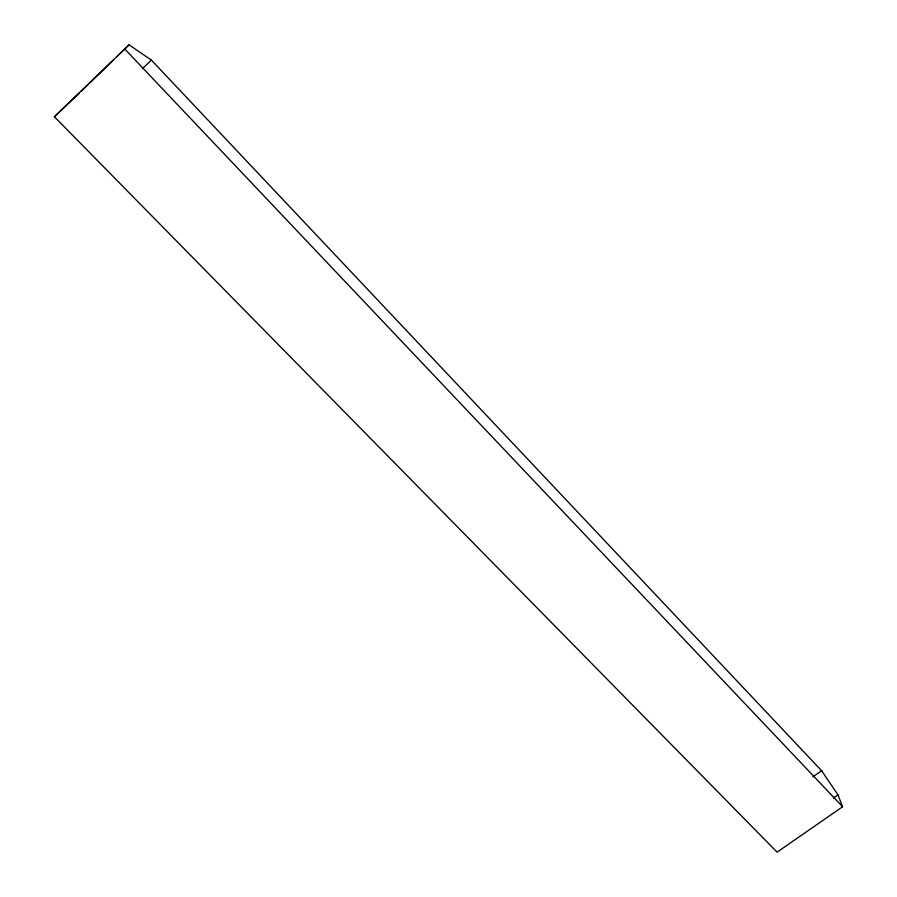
<?xml version="1.0" encoding="UTF-8"?>
<svg xmlns="http://www.w3.org/2000/svg" width="897" height="897" viewBox="0 0 897 897"><rect width="100%" height="100%" fill="white"/><g stroke="black" fill="none" stroke-linecap="round" stroke-linejoin="round"><path stroke-width="1.35" d="M54.403 116.745L129.056 44.85L151.38 60.077L821.618 770.725L837.966 794.877L842.597 806.751L777.105 852.15L54.403 116.745L78.891 93.456M80.898 91.516L87.917 84.71M89.924 82.771L113 60.402M117.014 56.511L129.056 44.85M142.432 68.677L151.38 60.077M812.817 776.903L821.618 770.725M833.436 798.038L837.966 794.877M124.548 48.763L842.597 806.751"/></g></svg>
